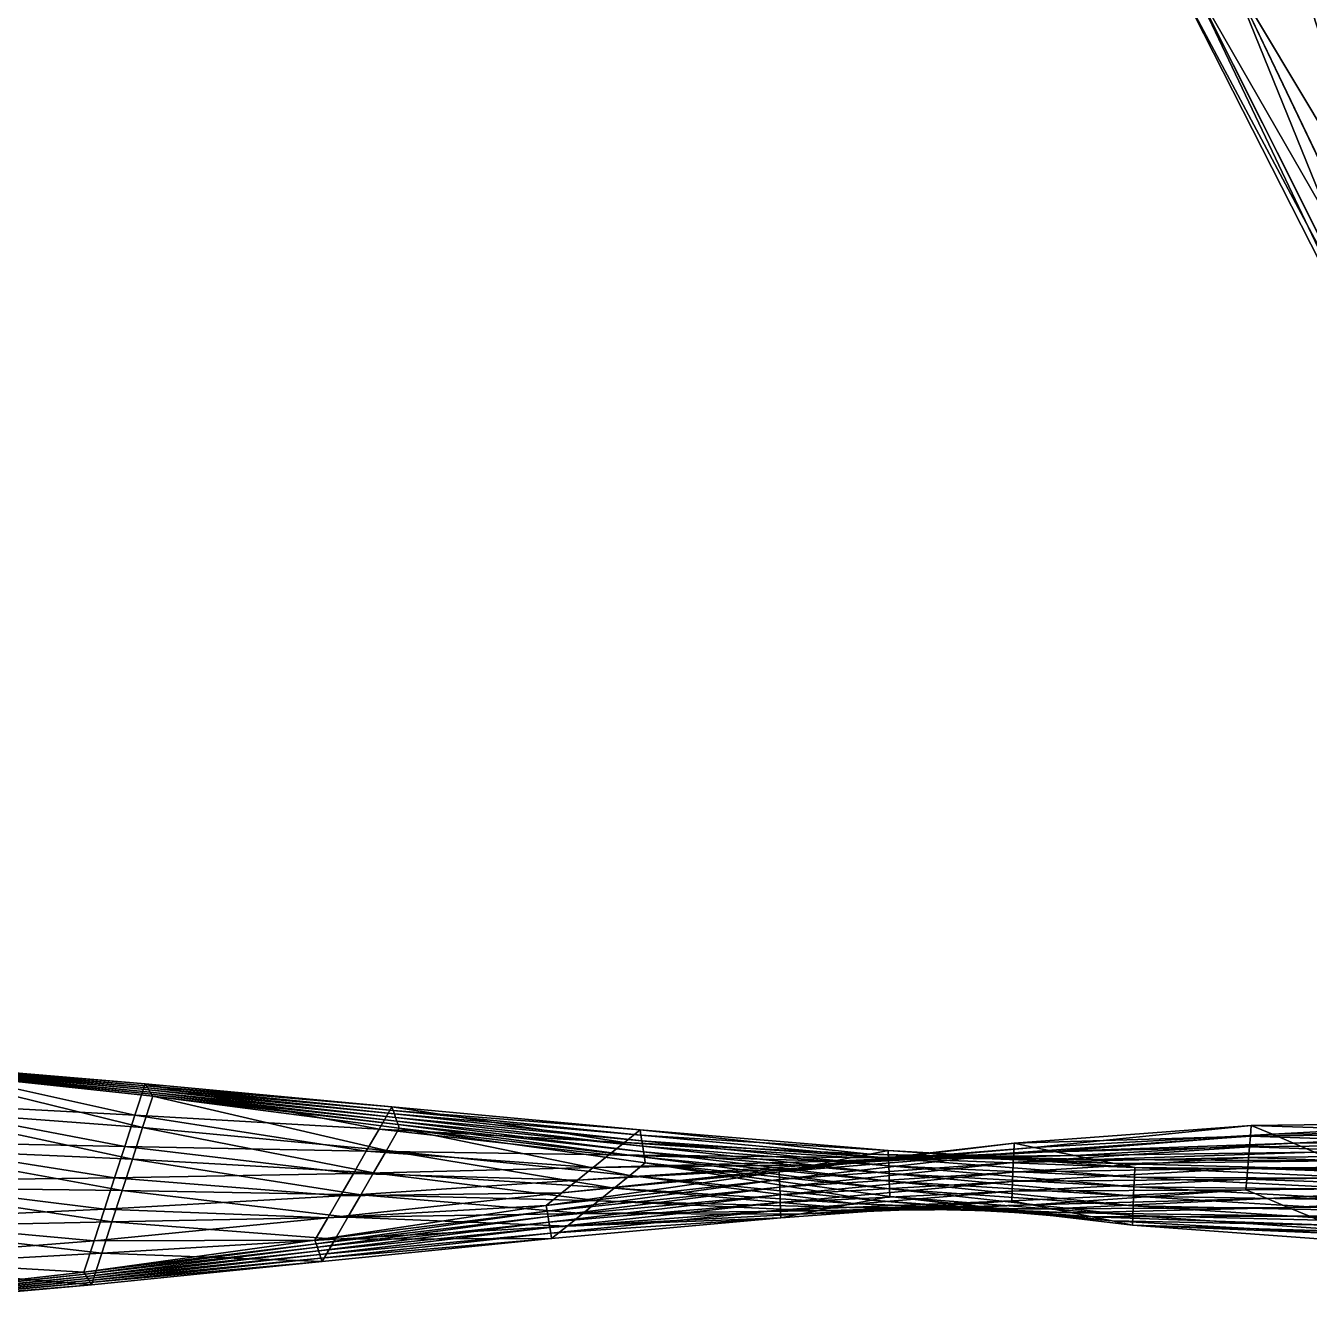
# Model space of a CAD drawing. Header units: centimetres. Extents: x -517 to 535, y -790 to 155.
# Drawn here: x -76.9 to -26.4, y -770.7 to -720.4 of the extents above; entities that cross this region are included whole.
import ezdxf

# ---------------------------------------------------------------- set-up
doc = ezdxf.new("R2010")
doc.units = ezdxf.units.CM
doc.layers.get('0').update_dxf_attribs({"color": 194, "true_color": 0x551cb1})

msp = doc.modelspace()

# ---------------------------------------------------------------- meshes
at = {"color": 176, "true_color": 0x080888}
mesh = msp.add_polyface(dxfattribs=at)
corners = [(-1.055, -718.399, 155.495), (5.389, -718.393, 155.005), (5.389, -735.761, 156.098), (-1.885, -692.842, 150.067), (-7.295, -718.412, 156.962), (0.481, -735.761, 156.569), (-13.151, -718.419, 159.33), (-4.276, -735.761, 157.984), (-15.556, -692.842, 154.616), (-8.936, -692.842, 151.799), (-18.44, -718.422, 162.543), (-8.742, -735.761, 160.286), (-23.013, -718.422, 166.495), (-26.701, -692.842, 163.164), (-21.534, -692.842, 158.448), (-26.716, -718.422, 171.077), (-29.451, -718.422, 176.144), (-33.975, -692.842, 174.599), (-30.885, -692.842, 168.635), (-31.12, -718.422, 181.546), (-31.687, -718.422, 187.623), (-36.501, -692.842, 187.994), (-35.86, -692.842, 180.799), (-29.451, -718.422, 201.638), (-31.12, -718.422, 194.715), (-22.424, -735.761, 192.816), (-33.975, -692.842, 205.775), (-35.86, -692.842, 196.943), (-26.716, -718.422, 207.211), (-21.139, -735.761, 198.084), (-23.013, -718.422, 211.794), (-19.05, -735.761, 203.026), (-26.701, -692.842, 218.087), (-30.885, -692.842, 212.616), (-18.44, -718.422, 215.745), (-16.221, -735.761, 207.495), (-13.149, -718.422, 218.956), (-12.738, -735.761, 211.349), (-15.556, -692.842, 226.635), (-21.534, -692.842, 222.803), (-7.29, -718.422, 221.316), (-8.712, -735.761, 214.48), (-1.049, -718.422, 222.767), (-4.255, -735.761, 216.782), (-1.885, -692.842, 231.184), (-8.936, -692.842, 229.452), (5.389, -718.422, 223.25), (0.492, -735.761, 218.197), (5.389, -692.842, 231.761)]
mesh.append_faces([[corners[k] for k in face] for face in [(0, 1, 2, 0), (1, 0, 3, 1), (4, 0, 5, 4), (6, 4, 7, 6), (4, 6, 8, 4), (0, 4, 9, 0), (10, 6, 11, 10), (10, 12, 13, 10), (13, 14, 10, 13), (6, 10, 14, 6), (15, 16, 17, 15), (17, 18, 15, 17), (12, 15, 18, 12), (18, 13, 12, 18), (19, 20, 21, 19), (21, 22, 19, 21), (16, 19, 22, 16), (22, 17, 16, 22), (23, 24, 25, 23), (24, 23, 26, 24), (20, 24, 27, 20), (28, 23, 29, 28), (30, 28, 31, 30), (28, 30, 32, 28), (23, 28, 33, 23), (34, 30, 35, 34), (36, 34, 37, 36), (34, 36, 38, 34), (30, 34, 39, 30), (40, 36, 41, 40), (42, 40, 43, 42), (40, 42, 44, 40), (36, 40, 45, 36), (46, 42, 47, 46), (42, 46, 48, 42)]], dxfattribs={"vtx3": -1, "color": 176})
mesh = msp.add_polyface(dxfattribs=at)
corners = [(-19.05, -735.761, 203.026), (-21.139, -735.761, 198.084), (-16.976, -746.635, 196.283), (-22.424, -735.761, 192.816), (-18.046, -746.635, 191.836), (-22.873, -735.761, 187.383), (-18.409, -746.635, 187.251), (-22.441, -735.761, 181.95), (-18.045, -746.635, 182.667), (-21.169, -735.761, 176.682), (-16.975, -746.635, 178.221), (-19.084, -735.761, 171.74), (-15.219, -746.635, 174.051), (-16.261, -735.761, 167.271), (-12.843, -746.635, 170.279), (-12.776, -735.761, 163.417), (-9.908, -746.635, 167.026), (-8.742, -735.761, 160.286), (-6.511, -746.635, 164.383), (-4.276, -735.761, 157.984), (-2.75, -746.635, 162.44), (5.389, -735.761, 156.098), (0.481, -735.761, 156.569), (-1.055, -718.399, 155.495), (-7.295, -718.412, 156.962), (-13.151, -718.419, 159.33), (-18.44, -718.422, 162.543), (-23.013, -718.422, 166.495), (-26.716, -718.422, 171.077), (-29.451, -718.422, 176.144), (-31.12, -718.422, 181.546), (-31.687, -718.422, 187.623), (-31.12, -718.422, 194.715), (-29.451, -718.422, 201.638), (-26.716, -718.422, 207.211), (-16.221, -735.761, 207.495), (-23.013, -718.422, 211.794), (-12.738, -735.761, 211.349), (-18.44, -718.422, 215.745), (-8.712, -735.761, 214.48), (-13.149, -718.422, 218.956), (-4.255, -735.761, 216.782), (-7.29, -718.422, 221.316), (0.492, -735.761, 218.197), (-1.049, -718.422, 222.767), (5.389, -735.761, 218.668), (5.389, -718.422, 223.25)]
mesh.append_faces([[corners[k] for k in face] for face in [(0, 1, 2, 0), (1, 3, 4, 1), (3, 5, 6, 3), (5, 7, 8, 5), (7, 9, 10, 7), (9, 11, 12, 9), (11, 13, 14, 11), (13, 15, 16, 13), (15, 17, 18, 15), (17, 19, 20, 17), (21, 22, 23, 21), (22, 19, 24, 22), (19, 17, 25, 19), (17, 15, 26, 17), (27, 26, 15, 27), (15, 13, 27, 15), (28, 27, 13, 28), (13, 11, 28, 13), (29, 28, 11, 29), (11, 9, 29, 11), (30, 29, 9, 30), (9, 7, 30, 9), (31, 30, 7, 31), (7, 5, 31, 7), (32, 31, 5, 32), (5, 3, 32, 5), (3, 1, 33, 3), (1, 0, 34, 1), (0, 35, 36, 0), (35, 37, 38, 35), (37, 39, 40, 37), (39, 41, 42, 39), (41, 43, 44, 41), (43, 45, 46, 43)]], dxfattribs={"vtx3": -1, "color": 176})
at = {"color": 114, "true_color": 0x1bb158}
mesh = msp.add_polyface(dxfattribs=at)
corners = [(-83.384, -768.918, 225.121), (-74.183, -768.19, 220.093), (-74.584, -769.426, 219.283), (-83.7, -770.463, 224.481), (-81.861, -763.011, 228.201), (-81.545, -761.467, 228.84), (-91.119, -760.767, 233.115), (-82.177, -764.555, 227.561), (-91.383, -762.525, 232.579), (-72.681, -764.975, 223.129), (-72.28, -763.74, 223.941), (-82.494, -766.099, 226.921), (-91.648, -764.284, 232.044), (-82.81, -767.643, 226.281), (-91.913, -766.042, 231.508), (-73.484, -767.446, 221.506), (-73.083, -766.211, 222.318), (-83.127, -769.187, 225.641), (-92.178, -767.8, 230.973), (-83.443, -770.731, 225.001), (-92.442, -769.559, 230.438), (-74.286, -769.918, 219.884), (-73.885, -768.682, 220.695), (-74.534, -769.508, 219.383), (-83.657, -770.507, 224.568), (-74.484, -769.59, 219.483), (-83.615, -770.552, 224.655), (-74.435, -769.672, 219.583), (-83.572, -770.597, 224.741), (-74.385, -769.754, 219.684), (-83.529, -770.641, 224.828), (-74.336, -769.836, 219.784), (-83.486, -770.686, 224.915), (-91.219, -760.689, 232.911), (-81.673, -761.333, 228.58), (-81.716, -761.288, 228.494), (-91.253, -760.664, 232.843), (-91.186, -760.715, 232.979), (-81.63, -761.377, 228.667), (-91.152, -760.741, 233.047), (-81.588, -761.422, 228.754)]
mesh.append_faces([[corners[k] for k in face] for face in [(0, 1, 2, 0), (2, 3, 0, 2), (4, 5, 6, 4), (7, 4, 8, 7), (4, 7, 9, 4), (5, 4, 10, 5), (11, 7, 12, 11), (13, 11, 14, 13), (11, 13, 15, 11), (7, 11, 16, 7), (17, 13, 18, 17), (19, 17, 20, 19), (17, 19, 21, 17), (13, 17, 22, 13), (23, 24, 3, 23), (3, 2, 23, 3), (24, 23, 25, 24), (25, 26, 24, 25), (27, 28, 26, 27), (26, 25, 27, 26), (28, 27, 29, 28), (29, 30, 28, 29), (31, 32, 30, 31), (30, 29, 31, 30), (32, 31, 21, 32), (21, 19, 32, 21), (33, 34, 35, 33), (35, 36, 33, 35), (34, 33, 37, 34), (37, 38, 34, 37), (39, 40, 38, 39), (38, 37, 39, 38), (40, 39, 6, 40), (6, 5, 40, 6)]], dxfattribs={"vtx3": -1, "color": 114})
mesh = msp.add_polyface(dxfattribs=at)
corners = [(-72.578, -763.248, 223.339), (-82.118, -762.743, 227.681), (-81.802, -761.199, 228.321), (-72.177, -762.012, 224.15), (-72.979, -764.483, 222.528), (-82.434, -764.287, 227.041), (-73.38, -765.719, 221.716), (-82.751, -765.831, 226.401), (-73.781, -766.954, 220.905), (-83.068, -767.374, 225.761), (-74.183, -768.19, 220.093), (-83.384, -768.918, 225.121), (-72.681, -764.975, 223.129), (-72.28, -763.74, 223.941), (-81.861, -763.011, 228.201), (-71.879, -762.503, 224.752), (-81.545, -761.467, 228.84), (-73.484, -767.446, 221.506), (-73.083, -766.211, 222.318), (-82.494, -766.099, 226.921), (-82.177, -764.555, 227.561), (-74.286, -769.918, 219.884), (-73.885, -768.682, 220.695), (-83.127, -769.187, 225.641), (-82.81, -767.643, 226.281), (-63.192, -765.512, 218.685), (-63.697, -766.386, 217.663), (-64.203, -767.26, 216.641), (-64.708, -768.134, 215.618), (-65.213, -769.009, 214.597), (-74.584, -769.426, 219.283), (-65.5, -768.167, 214.018), (-65.452, -768.308, 214.114), (-81.759, -761.243, 228.407), (-72.127, -762.094, 224.25), (-81.716, -761.288, 228.494), (-72.078, -762.176, 224.351), (-81.673, -761.333, 228.58), (-72.028, -762.258, 224.451), (-81.63, -761.377, 228.667), (-71.978, -762.339, 224.551), (-81.588, -761.422, 228.754), (-71.929, -762.421, 224.651)]
mesh.append_faces([[corners[k] for k in face] for face in [(0, 1, 2, 0), (2, 3, 0, 2), (1, 0, 4, 1), (4, 5, 1, 4), (6, 7, 5, 6), (5, 4, 6, 5), (7, 6, 8, 7), (8, 9, 7, 8), (10, 11, 9, 10), (9, 8, 10, 9), (12, 13, 14, 12), (13, 15, 16, 13), (17, 18, 19, 17), (18, 12, 20, 18), (21, 22, 23, 21), (22, 17, 24, 22), (13, 12, 25, 13), (12, 18, 26, 12), (18, 17, 27, 18), (17, 22, 28, 17), (22, 21, 29, 22), (30, 31, 32, 30), (33, 34, 3, 33), (3, 2, 33, 3), (34, 33, 35, 34), (35, 36, 34, 35), (37, 38, 36, 37), (36, 35, 37, 36), (38, 37, 39, 38), (39, 40, 38, 39), (41, 42, 40, 41), (40, 39, 41, 40), (42, 41, 16, 42), (16, 15, 42, 16)]], dxfattribs={"vtx3": -1, "color": 114})
mesh = msp.add_polyface(dxfattribs=at)
corners = [(-62.973, -763.795, 219.128), (-72.578, -763.248, 223.339), (-72.177, -762.012, 224.15), (-62.467, -762.92, 220.15), (-63.478, -764.669, 218.106), (-72.979, -764.483, 222.528), (-63.983, -765.544, 217.084), (-73.38, -765.719, 221.716), (-64.489, -766.418, 216.062), (-73.781, -766.954, 220.905), (-64.994, -767.292, 215.04), (-74.183, -768.19, 220.093), (-65.5, -768.167, 214.018), (-74.584, -769.426, 219.283), (-71.879, -762.503, 224.752), (-72.28, -763.74, 223.941), (-62.686, -764.637, 219.707), (-65.213, -769.009, 214.597), (-64.708, -768.134, 215.618), (-73.885, -768.682, 220.695), (-65.452, -768.308, 214.114), (-74.534, -769.508, 219.383), (-65.404, -768.448, 214.211), (-74.484, -769.59, 219.483), (-65.356, -768.589, 214.308), (-74.435, -769.672, 219.583), (-65.309, -768.729, 214.404), (-74.385, -769.754, 219.684), (-65.261, -768.869, 214.5), (-74.336, -769.836, 219.784), (-74.286, -769.918, 219.884), (-72.127, -762.094, 224.25), (-62.42, -763.06, 220.246), (-72.078, -762.176, 224.351), (-62.372, -763.2, 220.343), (-72.028, -762.258, 224.451), (-62.324, -763.341, 220.439), (-71.978, -762.339, 224.551), (-62.277, -763.481, 220.536)]
mesh.append_faces([[corners[k] for k in face] for face in [(0, 1, 2, 0), (2, 3, 0, 2), (1, 0, 4, 1), (4, 5, 1, 4), (6, 7, 5, 6), (5, 4, 6, 5), (7, 6, 8, 7), (8, 9, 7, 8), (10, 11, 9, 10), (9, 8, 10, 9), (11, 10, 12, 11), (12, 13, 11, 12), (14, 15, 16, 14), (17, 18, 19, 17), (20, 21, 13, 20), (21, 20, 22, 21), (22, 23, 21, 22), (24, 25, 23, 24), (23, 22, 24, 23), (25, 24, 26, 25), (26, 27, 25, 26), (28, 29, 27, 28), (27, 26, 28, 27), (29, 28, 17, 29), (17, 30, 29, 17), (31, 32, 3, 31), (3, 2, 31, 3), (32, 31, 33, 32), (33, 34, 32, 33), (35, 36, 34, 35), (34, 33, 35, 34), (36, 35, 37, 36), (37, 38, 36, 37)]], dxfattribs={"vtx3": -1, "color": 114})
mesh = msp.add_polyface(dxfattribs=at)
corners = [(-54.553, -765.313, 212.52), (-63.983, -765.544, 217.084), (-63.478, -764.669, 218.106), (-55.168, -765.81, 211.277), (-64.489, -766.418, 216.062), (-55.782, -766.307, 210.034), (-64.994, -767.292, 215.04), (-56.397, -766.805, 208.791), (-65.5, -768.167, 214.018), (-62.686, -764.637, 219.707), (-62.181, -763.762, 220.729), (-71.879, -762.503, 224.752), (-63.192, -765.512, 218.685), (-72.28, -763.74, 223.941), (-53.731, -766.12, 214.182), (-53.116, -765.622, 215.425), (-63.697, -766.386, 217.663), (-72.681, -764.975, 223.129), (-64.203, -767.26, 216.641), (-73.083, -766.211, 222.318), (-54.961, -767.113, 211.695), (-54.346, -766.616, 212.939), (-64.708, -768.134, 215.618), (-73.484, -767.446, 221.506), (-65.213, -769.009, 214.597), (-56.19, -768.108, 209.209), (-55.575, -767.61, 210.452), (-56.362, -767.022, 208.861), (-65.452, -768.308, 214.114), (-56.328, -767.239, 208.93), (-65.404, -768.448, 214.211), (-56.293, -767.456, 209), (-65.356, -768.589, 214.308), (-56.259, -767.674, 209.07), (-65.309, -768.729, 214.404), (-56.224, -767.891, 209.14), (-65.261, -768.869, 214.5), (-71.929, -762.421, 224.651), (-62.229, -763.622, 220.632), (-62.277, -763.481, 220.536), (-71.978, -762.339, 224.551)]
mesh.append_faces([[corners[k] for k in face] for face in [(0, 1, 2, 0), (1, 0, 3, 1), (3, 4, 1, 3), (5, 6, 4, 5), (4, 3, 5, 4), (6, 5, 7, 6), (7, 8, 6, 7), (9, 10, 11, 9), (12, 9, 13, 12), (9, 12, 14, 9), (10, 9, 15, 10), (16, 12, 17, 16), (18, 16, 19, 18), (16, 18, 20, 16), (12, 16, 21, 12), (22, 18, 23, 22), (22, 24, 25, 22), (18, 22, 26, 18), (27, 28, 8, 27), (8, 7, 27, 8), (28, 27, 29, 28), (29, 30, 28, 29), (31, 32, 30, 31), (30, 29, 31, 30), (32, 31, 33, 32), (33, 34, 32, 33), (35, 36, 34, 35), (34, 33, 35, 34), (36, 35, 25, 36), (25, 24, 36, 25), (37, 38, 39, 37), (39, 40, 37, 39), (38, 37, 11, 38), (11, 10, 38, 11)]], dxfattribs={"vtx3": -1, "color": 114})
mesh = msp.add_polyface(dxfattribs=at)
corners = [(-53.323, -764.32, 215.007), (-62.973, -763.795, 219.128), (-62.467, -762.92, 220.15), (-52.709, -763.822, 216.25), (-53.938, -764.816, 213.764), (-63.478, -764.669, 218.106), (-54.553, -765.313, 212.52), (-53.731, -766.12, 214.182), (-53.116, -765.622, 215.425), (-62.686, -764.637, 219.707), (-52.502, -765.125, 216.668), (-62.181, -763.762, 220.729), (-54.961, -767.113, 211.695), (-54.346, -766.616, 212.939), (-63.697, -766.386, 217.663), (-63.192, -765.512, 218.685), (-56.19, -768.108, 209.209), (-55.575, -767.61, 210.452), (-64.708, -768.134, 215.618), (-64.203, -767.26, 216.641), (-45.738, -767.009, 206.71), (-46.453, -767.149, 205.265), (-47.168, -767.289, 203.82), (-47.226, -765.78, 203.703), (-56.362, -767.022, 208.861), (-56.397, -766.805, 208.791), (-47.237, -765.478, 203.679), (-47.214, -766.082, 203.727), (-56.328, -767.239, 208.93), (-47.202, -766.384, 203.75), (-56.293, -767.456, 209), (-47.191, -766.686, 203.773), (-56.259, -767.674, 209.07), (-62.42, -763.06, 220.246), (-52.674, -764.039, 216.319), (-62.372, -763.2, 220.343), (-52.64, -764.256, 216.389), (-62.324, -763.341, 220.439), (-52.605, -764.473, 216.459), (-62.277, -763.481, 220.536), (-52.571, -764.69, 216.529), (-62.229, -763.622, 220.632), (-52.536, -764.907, 216.598)]
mesh.append_faces([[corners[k] for k in face] for face in [(0, 1, 2, 0), (2, 3, 0, 2), (1, 0, 4, 1), (4, 5, 1, 4), (5, 4, 6, 5), (7, 8, 9, 7), (8, 10, 11, 8), (12, 13, 14, 12), (13, 7, 15, 13), (16, 17, 18, 16), (17, 12, 19, 17), (13, 12, 20, 13), (12, 17, 21, 12), (17, 16, 22, 17), (23, 24, 25, 23), (25, 26, 23, 25), (24, 23, 27, 24), (27, 28, 24, 27), (29, 30, 28, 29), (28, 27, 29, 28), (30, 29, 31, 30), (31, 32, 30, 31), (33, 34, 3, 33), (3, 2, 33, 3), (34, 33, 35, 34), (35, 36, 34, 35), (37, 38, 36, 37), (36, 35, 37, 36), (38, 37, 39, 38), (39, 40, 38, 39), (41, 42, 40, 41), (40, 39, 41, 40), (42, 41, 11, 42), (11, 10, 42, 11)]], dxfattribs={"vtx3": -1, "color": 114})
mesh = msp.add_polyface(dxfattribs=at)
corners = [(-43.664, -764.781, 210.906), (-53.323, -764.32, 215.007), (-52.709, -763.822, 216.25), (-42.949, -764.641, 212.352), (-44.378, -764.92, 209.461), (-53.938, -764.816, 213.764), (-45.093, -765.059, 208.016), (-54.553, -765.313, 212.52), (-45.808, -765.198, 206.57), (-55.168, -765.81, 211.277), (-46.522, -765.338, 205.125), (-55.782, -766.307, 210.034), (-47.237, -765.478, 203.679), (-56.397, -766.805, 208.791), (-52.502, -765.125, 216.668), (-53.116, -765.622, 215.425), (-43.594, -766.591, 211.047), (-53.731, -766.12, 214.182), (-44.309, -766.731, 209.601), (-54.346, -766.616, 212.939), (-45.024, -766.87, 208.156), (-45.738, -767.009, 206.71), (-46.453, -767.149, 205.265), (-54.961, -767.113, 211.695), (-47.168, -767.289, 203.82), (-55.575, -767.61, 210.452), (-47.179, -766.987, 203.797), (-56.224, -767.891, 209.14), (-56.259, -767.674, 209.07), (-47.191, -766.686, 203.773), (-56.19, -768.108, 209.209), (-52.674, -764.039, 216.319), (-42.937, -764.942, 212.375), (-52.64, -764.256, 216.389), (-42.926, -765.244, 212.398), (-52.605, -764.473, 216.459), (-42.914, -765.545, 212.422), (-52.571, -764.69, 216.529), (-42.903, -765.847, 212.445), (-52.536, -764.907, 216.598), (-42.891, -766.149, 212.469), (-42.879, -766.451, 212.492)]
mesh.append_faces([[corners[k] for k in face] for face in [(0, 1, 2, 0), (2, 3, 0, 2), (1, 0, 4, 1), (4, 5, 1, 4), (6, 7, 5, 6), (5, 4, 6, 5), (7, 6, 8, 7), (8, 9, 7, 8), (10, 11, 9, 10), (9, 8, 10, 9), (11, 10, 12, 11), (12, 13, 11, 12), (14, 15, 16, 14), (15, 17, 18, 15), (17, 19, 20, 17), (21, 20, 19, 21), (22, 21, 23, 22), (24, 22, 25, 24), (26, 27, 28, 26), (28, 29, 26, 28), (27, 26, 24, 27), (24, 30, 27, 24), (31, 32, 3, 31), (3, 2, 31, 3), (32, 31, 33, 32), (33, 34, 32, 33), (35, 36, 34, 35), (34, 33, 35, 34), (36, 35, 37, 36), (37, 38, 36, 37), (39, 40, 38, 39), (38, 37, 39, 38), (40, 39, 14, 40), (14, 41, 40, 14)]], dxfattribs={"vtx3": -1, "color": 114})
mesh = msp.add_polyface(dxfattribs=at)
corners = [(-34.04, -765.152, 206.732), (-43.664, -764.781, 210.906), (-42.949, -764.641, 212.352), (-33.249, -765.311, 208.331), (-28.666, -763.653, 193.965), (-37.996, -764.357, 198.733), (-37.205, -764.516, 200.333), (-34.921, -767.254, 204.951), (-34.13, -767.413, 206.551), (-43.594, -766.591, 211.047), (-33.339, -767.572, 208.151), (-42.879, -766.451, 212.492), (-36.503, -766.936, 201.752), (-35.712, -767.095, 203.352), (-45.024, -766.87, 208.156), (-44.309, -766.731, 209.601), (-27.212, -766.88, 196.906), (-37.294, -766.777, 200.152), (-28.043, -766.531, 195.225), (-38.085, -766.619, 198.552), (-28.875, -766.182, 193.543), (-28.701, -764.074, 193.895), (-38.011, -764.735, 198.703), (-28.736, -764.496, 193.825), (-38.025, -765.112, 198.673), (-28.77, -764.918, 193.754), (-38.04, -765.489, 198.643), (-28.805, -765.339, 193.684), (-38.055, -765.865, 198.613), (-28.84, -765.761, 193.614), (-38.07, -766.242, 198.583), (-42.937, -764.942, 212.375), (-33.264, -765.687, 208.301), (-42.926, -765.244, 212.398), (-33.279, -766.064, 208.271), (-42.914, -765.545, 212.422), (-33.294, -766.441, 208.241), (-42.903, -765.847, 212.445), (-33.309, -766.818, 208.211), (-42.891, -766.149, 212.469), (-33.324, -767.195, 208.181)]
mesh.append_faces([[corners[k] for k in face] for face in [(0, 1, 2, 0), (2, 3, 0, 2), (4, 5, 6, 4), (7, 8, 9, 7), (8, 10, 11, 8), (12, 13, 14, 12), (13, 7, 15, 13), (13, 12, 16, 13), (12, 17, 18, 12), (17, 19, 20, 17), (21, 22, 5, 21), (5, 4, 21, 5), (22, 21, 23, 22), (23, 24, 22, 23), (25, 26, 24, 25), (24, 23, 25, 24), (26, 25, 27, 26), (27, 28, 26, 27), (29, 30, 28, 29), (28, 27, 29, 28), (30, 29, 20, 30), (20, 19, 30, 20), (31, 32, 3, 31), (3, 2, 31, 3), (32, 31, 33, 32), (33, 34, 32, 33), (35, 36, 34, 35), (34, 33, 35, 34), (36, 35, 37, 36), (37, 38, 36, 37), (39, 40, 38, 39), (38, 37, 39, 38), (40, 39, 11, 40), (11, 10, 40, 11)]], dxfattribs={"vtx3": -1, "color": 114})
mesh = msp.add_polyface(dxfattribs=at)
corners = [(-24.509, -765.398, 202.372), (-34.04, -765.152, 206.732), (-33.249, -765.311, 208.331), (-23.678, -765.747, 204.053), (-25.34, -765.049, 200.69), (-34.831, -764.993, 205.132), (-26.172, -764.7, 199.009), (-35.623, -764.834, 203.532), (-27.003, -764.351, 197.328), (-36.414, -764.675, 201.933), (-27.835, -764.002, 195.647), (-37.205, -764.516, 200.333), (-28.666, -763.653, 193.965), (-24.718, -767.928, 201.95), (-23.886, -768.277, 203.631), (-33.339, -767.572, 208.151), (-34.13, -767.413, 206.551), (-25.549, -767.579, 200.268), (-34.921, -767.254, 204.951), (-26.38, -767.229, 198.587), (-35.712, -767.095, 203.352), (-27.212, -766.88, 196.906), (-28.043, -766.531, 195.225), (-36.503, -766.936, 201.752), (-28.875, -766.182, 193.543), (-37.294, -766.777, 200.152), (-19.508, -766.095, 188.85), (-18.672, -766.479, 190.54), (-33.264, -765.687, 208.301), (-23.712, -766.169, 203.983), (-33.279, -766.064, 208.271), (-23.747, -766.59, 203.912), (-33.294, -766.441, 208.241), (-23.782, -767.012, 203.842), (-33.309, -766.818, 208.211), (-23.817, -767.433, 203.772), (-33.324, -767.195, 208.181), (-23.852, -767.855, 203.701)]
mesh.append_faces([[corners[k] for k in face] for face in [(0, 1, 2, 0), (2, 3, 0, 2), (1, 0, 4, 1), (4, 5, 1, 4), (6, 7, 5, 6), (5, 4, 6, 5), (7, 6, 8, 7), (8, 9, 7, 8), (10, 11, 9, 10), (9, 8, 10, 9), (11, 10, 12, 11), (13, 14, 15, 13), (15, 16, 13, 15), (17, 13, 16, 17), (16, 18, 17, 16), (19, 17, 18, 19), (18, 20, 19, 18), (21, 19, 20, 21), (22, 21, 23, 22), (24, 22, 25, 24), (22, 24, 26, 22), (21, 22, 27, 21), (28, 29, 3, 28), (3, 2, 28, 3), (29, 28, 30, 29), (30, 31, 29, 30), (32, 33, 31, 32), (31, 30, 32, 31), (33, 32, 34, 33), (34, 35, 33, 34), (36, 37, 35, 36), (35, 34, 36, 35), (37, 36, 15, 37), (15, 14, 37, 15)]], dxfattribs={"vtx3": -1, "color": 114})
mesh = msp.add_polyface(dxfattribs=at)
corners = [(-15.098, -765.451, 197.769), (-24.509, -765.398, 202.372), (-23.678, -765.747, 204.053), (-14.262, -765.834, 199.459), (-15.934, -765.067, 196.078), (-25.34, -765.049, 200.69), (-16.77, -764.684, 194.388), (-26.172, -764.7, 199.009), (-17.605, -764.3, 192.698), (-27.003, -764.351, 197.328), (-18.441, -763.916, 191.007), (-27.835, -764.002, 195.647), (-19.277, -763.533, 189.317), (-28.666, -763.653, 193.965), (-24.718, -767.928, 201.95), (-25.549, -767.579, 200.268), (-16.165, -767.63, 195.611), (-23.886, -768.277, 203.631), (-15.329, -768.013, 197.301), (-26.38, -767.229, 198.587), (-27.212, -766.88, 196.906), (-17.836, -766.862, 192.23), (-17.001, -767.246, 193.921), (-19.508, -766.095, 188.85), (-18.672, -766.479, 190.54), (-28.043, -766.531, 195.225), (-19.316, -763.96, 189.239), (-28.701, -764.074, 193.895), (-19.354, -764.387, 189.161), (-28.736, -764.496, 193.825), (-19.393, -764.814, 189.083), (-28.77, -764.918, 193.754), (-19.431, -765.241, 189.006), (-28.805, -765.339, 193.684), (-19.47, -765.668, 188.928), (-28.84, -765.761, 193.614), (-28.875, -766.182, 193.543), (-23.852, -767.855, 203.701), (-14.455, -767.97, 199.07), (-14.416, -767.543, 199.147), (-14.493, -768.397, 198.992)]
mesh.append_faces([[corners[k] for k in face] for face in [(0, 1, 2, 0), (2, 3, 0, 2), (1, 0, 4, 1), (4, 5, 1, 4), (6, 7, 5, 6), (5, 4, 6, 5), (7, 6, 8, 7), (8, 9, 7, 8), (10, 11, 9, 10), (9, 8, 10, 9), (11, 10, 12, 11), (12, 13, 11, 12), (14, 15, 16, 14), (17, 14, 18, 17), (19, 20, 21, 19), (21, 22, 19, 21), (15, 19, 22, 15), (23, 24, 25, 23), (24, 21, 20, 24), (26, 27, 13, 26), (13, 12, 26, 13), (27, 26, 28, 27), (28, 29, 27, 28), (30, 31, 29, 30), (29, 28, 30, 29), (31, 30, 32, 31), (32, 33, 31, 32), (34, 35, 33, 34), (33, 32, 34, 33), (35, 34, 23, 35), (23, 36, 35, 23), (37, 38, 39, 37), (38, 37, 17, 38), (17, 40, 38, 17)]], dxfattribs={"vtx3": -1, "color": 114})
mesh = msp.add_polyface(dxfattribs=at)
corners = [(-43.664, -764.781, 210.906), (-34.04, -765.152, 206.732), (-34.831, -764.993, 205.132), (-44.378, -764.92, 209.461), (-35.623, -764.834, 203.532), (-45.093, -765.059, 208.016), (-36.414, -764.675, 201.933), (-45.808, -765.198, 206.57), (-37.205, -764.516, 200.333), (-46.522, -765.338, 205.125), (-37.996, -764.357, 198.733), (-47.237, -765.478, 203.679), (-43.594, -766.591, 211.047), (-42.879, -766.451, 212.492), (-52.502, -765.125, 216.668), (-44.309, -766.731, 209.601), (-53.116, -765.622, 215.425), (-34.921, -767.254, 204.951), (-34.13, -767.413, 206.551), (-45.024, -766.87, 208.156), (-53.731, -766.12, 214.182), (-45.738, -767.009, 206.71), (-36.503, -766.936, 201.752), (-35.712, -767.095, 203.352), (-46.453, -767.149, 205.265), (-47.168, -767.289, 203.82), (-38.085, -766.619, 198.552), (-37.294, -766.777, 200.152), (-38.011, -764.735, 198.703), (-47.226, -765.78, 203.703), (-38.025, -765.112, 198.673), (-47.214, -766.082, 203.727), (-38.04, -765.489, 198.643), (-47.202, -766.384, 203.75), (-38.055, -765.865, 198.613), (-47.191, -766.686, 203.773), (-38.07, -766.242, 198.583), (-47.179, -766.987, 203.797)]
mesh.append_faces([[corners[k] for k in face] for face in [(0, 1, 2, 0), (2, 3, 0, 2), (4, 5, 3, 4), (3, 2, 4, 3), (5, 4, 6, 5), (6, 7, 5, 6), (8, 9, 7, 8), (7, 6, 8, 7), (9, 8, 10, 9), (10, 11, 9, 10), (12, 13, 14, 12), (15, 12, 16, 15), (12, 15, 17, 12), (13, 12, 18, 13), (19, 15, 20, 19), (19, 21, 22, 19), (15, 19, 23, 15), (24, 25, 26, 24), (26, 27, 24, 26), (21, 24, 27, 21), (27, 22, 21, 27), (28, 29, 11, 28), (11, 10, 28, 11), (29, 28, 30, 29), (30, 31, 29, 30), (32, 33, 31, 32), (31, 30, 32, 31), (33, 32, 34, 33), (34, 35, 33, 34), (36, 37, 35, 36), (35, 34, 36, 35), (37, 36, 26, 37), (26, 25, 37, 26)]], dxfattribs={"vtx3": -1, "color": 114})

doc.saveas('drawing.dxf')
